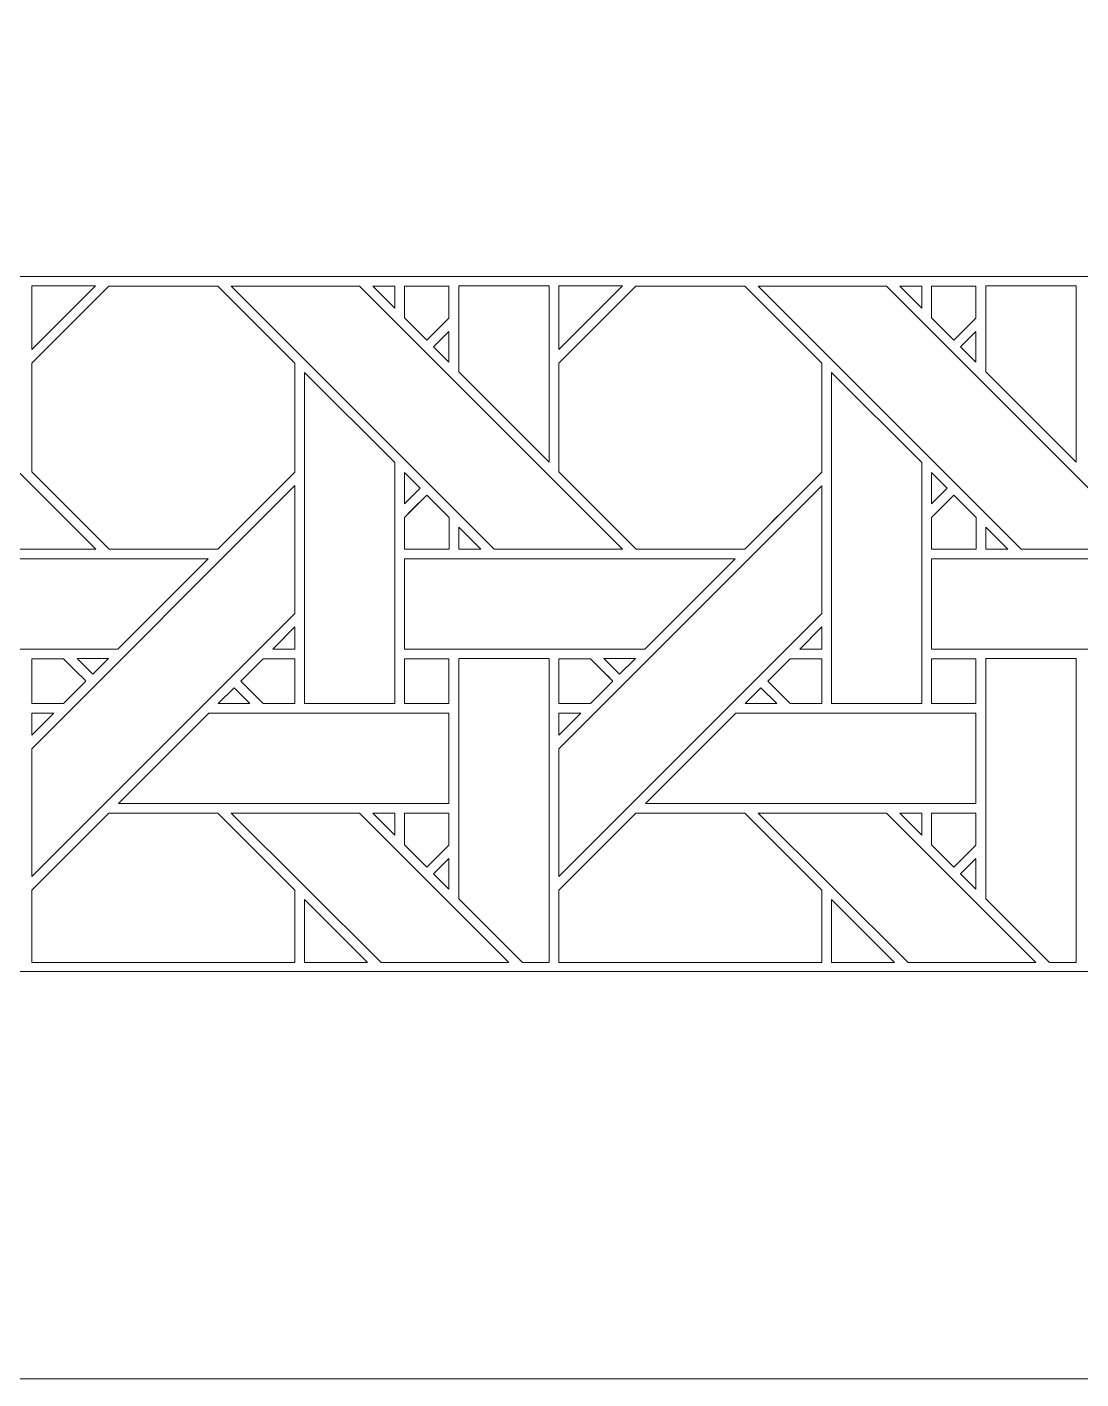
# Model space of a CAD drawing. Header units: inches. Extents: x 6.4 to 18.4, y 3.1 to 15.1.
# Drawn here: x 12.612 to 14.509, y 3.095 to 5.529 of the extents above; entities that cross this region are included whole.
import ezdxf

# ---------------------------------------------------------------- set-up
doc = ezdxf.new("R2010")
doc.units = ezdxf.units.IN
doc.header["$MEASUREMENT"] = 0
doc.layers.add('Design', color=7, linetype='Continuous', lineweight=0)

msp = doc.modelspace()

# ---------------------------------------------------------------- linework, layer by layer
at = {"layer": 'Design'}
for points, knots in [([(18.3821, 15.0948), (18.3821, 15.0948), (6.3829, 15.0948), (6.3829, 15.0948), (6.3829, 15.0948), (6.3829, 3.0948), (6.3829, 3.0948), (6.3829, 3.0948), (18.3829, 3.0948), (18.3829, 3.0948), (18.3829, 3.0948), (18.3829, 15.0948), (18.3829, 15.0948), (18.3829, 15.0948), (18.3821, 15.0948), (18.3821, 15.0948)], [0, 0, 0, 0, 1, 1, 1, 2, 2, 2, 3, 3, 3, 4, 4, 4, 5, 5, 5, 5]), ([(17.6485, 14.3611), (17.6485, 14.3611), (7.1165, 14.3611), (7.1165, 14.3611), (7.1165, 14.3611), (7.1165, 3.8284), (7.1165, 3.8284), (7.1165, 3.8284), (17.6492, 3.8284), (17.6492, 3.8284), (17.6492, 3.8284), (17.6492, 14.3611), (17.6492, 14.3611), (17.6492, 14.3611), (17.6485, 14.3611), (17.6485, 14.3611)], [0, 0, 0, 0, 1, 1, 1, 2, 2, 2, 3, 3, 3, 4, 4, 4, 5, 5, 5, 5]), ([(8.3676, 5.0795), (8.3676, 5.0795), (8.3676, 13.1101), (8.3676, 13.1101), (8.3676, 13.1101), (16.3981, 13.1101), (16.3981, 13.1101), (16.3981, 13.1101), (16.3981, 5.0795), (16.3981, 5.0795), (16.3981, 5.0795), (8.3676, 5.0795), (8.3676, 5.0795)], [0, 0, 0, 0, 1, 1, 1, 2, 2, 2, 3, 3, 3, 4, 4, 4, 4]), ([(12.6204, 5.0628), (12.6204, 5.0628), (12.7351, 5.0628), (12.7351, 5.0628), (12.7351, 5.0628), (12.6204, 4.9481), (12.6204, 4.9481), (12.6204, 4.9481), (12.6204, 5.0628), (12.6204, 5.0628)], [0, 0, 0, 0, 1, 1, 1, 2, 2, 2, 3, 3, 3, 3]), ([(13.3891, 5.0628), (13.3891, 5.0628), (13.552, 5.0628), (13.552, 5.0628), (13.552, 5.0628), (13.552, 4.7452), (13.552, 4.7452), (13.552, 4.7452), (13.3891, 4.9081), (13.3891, 4.9081), (13.3891, 4.9081), (13.3891, 5.0628), (13.3891, 5.0628)], [0, 0, 0, 0, 1, 1, 1, 2, 2, 2, 3, 3, 3, 4, 4, 4, 4]), ([(13.5691, 5.0628), (13.5691, 5.0628), (13.6839, 5.0628), (13.6839, 5.0628), (13.6839, 5.0628), (13.5691, 4.9481), (13.5691, 4.9481), (13.5691, 4.9481), (13.5691, 5.0628), (13.5691, 5.0628)], [0, 0, 0, 0, 1, 1, 1, 2, 2, 2, 3, 3, 3, 3]), ([(14.3378, 5.0628), (14.3378, 5.0628), (14.5007, 5.0628), (14.5007, 5.0628), (14.5007, 5.0628), (14.5007, 4.7452), (14.5007, 4.7452), (14.5007, 4.7452), (14.3378, 4.9081), (14.3378, 4.9081), (14.3378, 4.9081), (14.3378, 5.0628), (14.3378, 5.0628)], [0, 0, 0, 0, 1, 1, 1, 2, 2, 2, 3, 3, 3, 4, 4, 4, 4]), ([(12.3052, 4.7887), (12.3052, 4.7887), (12.0308, 5.0624), (12.0308, 5.0624), (12.0308, 5.0624), (12.2618, 5.0624), (12.2618, 5.0624), (12.2618, 5.0624), (12.7354, 4.5888), (12.7354, 4.5888), (12.7354, 4.5888), (12.5044, 4.5888), (12.5044, 4.5888), (12.5044, 4.5888), (12.3052, 4.7887), (12.3052, 4.7887)], [0, 0, 0, 0, 1, 1, 1, 2, 2, 2, 3, 3, 3, 4, 4, 4, 5, 5, 5, 5]), ([(12.6204, 4.728), (12.6204, 4.728), (12.6204, 4.9237), (12.6204, 4.9237), (12.6204, 4.9237), (12.7591, 5.0624), (12.7591, 5.0624), (12.7591, 5.0624), (12.9553, 5.0624), (12.9553, 5.0624), (12.9553, 5.0624), (13.0941, 4.9237), (13.0941, 4.9237), (13.0941, 4.9237), (13.0941, 4.7274), (13.0941, 4.7274), (13.0763, 4.7095), (12.9643, 4.5978), (12.9553, 4.5888), (12.9553, 4.5888), (12.7596, 4.5888), (12.7596, 4.5888), (12.7596, 4.5888), (12.6204, 4.728), (12.6204, 4.728)], [0, 0, 0, 0, 1, 1, 1, 2, 2, 2, 3, 3, 3, 4, 4, 4, 5, 5, 5, 6, 6, 6, 7, 7, 7, 8, 8, 8, 8]), ([(12.6204, 4.728), (12.6204, 4.728), (12.6204, 4.9237), (12.6204, 4.9237), (12.6204, 4.9237), (12.7591, 5.0624), (12.7591, 5.0624), (12.7591, 5.0624), (12.9553, 5.0624), (12.9553, 5.0624), (12.9553, 5.0624), (13.0941, 4.9237), (13.0941, 4.9237), (13.0941, 4.9237), (13.0941, 4.7274), (13.0941, 4.7274), (13.0757, 4.7089), (12.9639, 4.5973), (12.9553, 4.5888), (12.9553, 4.5888), (12.7596, 4.5888), (12.7596, 4.5888), (12.7596, 4.5888), (12.6204, 4.728), (12.6204, 4.728)], [0, 0, 0, 0, 1, 1, 1, 2, 2, 2, 3, 3, 3, 4, 4, 4, 5, 5, 5, 6, 6, 6, 7, 7, 7, 8, 8, 8, 8]), ([(12.9795, 5.0624), (12.9795, 5.0624), (13.2105, 5.0624), (13.2105, 5.0624), (13.2105, 5.0624), (13.6841, 4.5888), (13.6841, 4.5888), (13.6841, 4.5888), (13.4531, 4.5888), (13.4531, 4.5888), (13.4531, 4.5888), (12.9795, 5.0624), (12.9795, 5.0624)], [0, 0, 0, 0, 1, 1, 1, 2, 2, 2, 3, 3, 3, 4, 4, 4, 4]), ([(13.2741, 5.0624), (13.2741, 5.0624), (13.2741, 5.0226), (13.2741, 5.0226), (13.2741, 5.0226), (13.2346, 5.0624), (13.2346, 5.0624), (13.2346, 5.0624), (13.2741, 5.0624), (13.2741, 5.0624)], [0, 0, 0, 0, 1, 1, 1, 2, 2, 2, 3, 3, 3, 3]), ([(13.3715, 5.0624), (13.3715, 5.0624), (13.3715, 5.0048), (13.3715, 5.0048), (13.3715, 5.0048), (13.3316, 4.9648), (13.3316, 4.9648), (13.3316, 4.9648), (13.2913, 5.0052), (13.2913, 5.0052), (13.2913, 5.0052), (13.2913, 5.0624), (13.2913, 5.0624), (13.2913, 5.0624), (13.3715, 5.0624), (13.3715, 5.0624)], [0, 0, 0, 0, 1, 1, 1, 2, 2, 2, 3, 3, 3, 4, 4, 4, 5, 5, 5, 5]), ([(13.3316, 4.9648), (13.3316, 4.9648), (13.2913, 5.0052), (13.2913, 5.0052), (13.2913, 5.0052), (13.2913, 5.0624), (13.2913, 5.0624), (13.2913, 5.0624), (13.3715, 5.0624), (13.3715, 5.0624), (13.3715, 5.0624), (13.3715, 5.0048), (13.3715, 5.0048), (13.3715, 5.0048), (13.3316, 4.9648), (13.3316, 4.9648)], [0, 0, 0, 0, 1, 1, 1, 2, 2, 2, 3, 3, 3, 4, 4, 4, 5, 5, 5, 5]), ([(13.5691, 4.728), (13.5691, 4.728), (13.5691, 4.9237), (13.5691, 4.9237), (13.5691, 4.9237), (13.7078, 5.0624), (13.7078, 5.0624), (13.7078, 5.0624), (13.904, 5.0624), (13.904, 5.0624), (13.904, 5.0624), (14.0428, 4.9237), (14.0428, 4.9237), (14.0428, 4.9237), (14.0428, 4.7274), (14.0428, 4.7274), (14.025, 4.7095), (13.9131, 4.5978), (13.9041, 4.5888), (13.9041, 4.5888), (13.7084, 4.5888), (13.7084, 4.5888), (13.7084, 4.5888), (13.5691, 4.728), (13.5691, 4.728)], [0, 0, 0, 0, 1, 1, 1, 2, 2, 2, 3, 3, 3, 4, 4, 4, 5, 5, 5, 6, 6, 6, 7, 7, 7, 8, 8, 8, 8]), ([(13.7084, 4.5888), (13.7084, 4.5888), (13.5691, 4.728), (13.5691, 4.728), (13.5691, 4.728), (13.5691, 4.9237), (13.5691, 4.9237), (13.5691, 4.9237), (13.7078, 5.0624), (13.7078, 5.0624), (13.7078, 5.0624), (13.904, 5.0624), (13.904, 5.0624), (13.904, 5.0624), (14.0428, 4.9237), (14.0428, 4.9237), (14.0428, 4.9237), (14.0428, 4.7274), (14.0428, 4.7274), (14.0248, 4.7094), (13.913, 4.5977), (13.9041, 4.5888), (13.9041, 4.5888), (13.7084, 4.5888), (13.7084, 4.5888)], [0, 0, 0, 0, 1, 1, 1, 2, 2, 2, 3, 3, 3, 4, 4, 4, 5, 5, 5, 6, 6, 6, 7, 7, 7, 8, 8, 8, 8]), ([(13.9283, 5.0624), (13.9283, 5.0624), (14.1592, 5.0624), (14.1592, 5.0624), (14.1592, 5.0624), (14.6329, 4.5888), (14.6329, 4.5888), (14.6329, 4.5888), (14.4018, 4.5888), (14.4018, 4.5888), (14.4018, 4.5888), (13.9283, 5.0624), (13.9283, 5.0624)], [0, 0, 0, 0, 1, 1, 1, 2, 2, 2, 3, 3, 3, 4, 4, 4, 4]), ([(14.2228, 5.0624), (14.2228, 5.0624), (14.2228, 5.0226), (14.2228, 5.0226), (14.2228, 5.0226), (14.1833, 5.0624), (14.1833, 5.0624), (14.1833, 5.0624), (14.2228, 5.0624), (14.2228, 5.0624)], [0, 0, 0, 0, 1, 1, 1, 2, 2, 2, 3, 3, 3, 3]), ([(14.3203, 5.0624), (14.3203, 5.0624), (14.3203, 5.0048), (14.3203, 5.0048), (14.3203, 5.0048), (14.2803, 4.9648), (14.2803, 4.9648), (14.2803, 4.9648), (14.24, 5.0052), (14.24, 5.0052), (14.24, 5.0052), (14.24, 5.0624), (14.24, 5.0624), (14.24, 5.0624), (14.3203, 5.0624), (14.3203, 5.0624)], [0, 0, 0, 0, 1, 1, 1, 2, 2, 2, 3, 3, 3, 4, 4, 4, 5, 5, 5, 5]), ([(14.2803, 4.9648), (14.2803, 4.9648), (14.24, 5.0052), (14.24, 5.0052), (14.24, 5.0052), (14.24, 5.0624), (14.24, 5.0624), (14.24, 5.0624), (14.3203, 5.0624), (14.3203, 5.0624), (14.3203, 5.0624), (14.3203, 5.0048), (14.3203, 5.0048), (14.3203, 5.0048), (14.2803, 4.9648), (14.2803, 4.9648)], [0, 0, 0, 0, 1, 1, 1, 2, 2, 2, 3, 3, 3, 4, 4, 4, 5, 5, 5, 5]), ([(13.3715, 4.9806), (13.3715, 4.9806), (13.3715, 4.9254), (13.3715, 4.9254), (13.3715, 4.9254), (13.3438, 4.9528), (13.3438, 4.9528), (13.3438, 4.9528), (13.3715, 4.9806), (13.3715, 4.9806)], [0, 0, 0, 0, 1, 1, 1, 2, 2, 2, 3, 3, 3, 3]), ([(14.3203, 4.9806), (14.3203, 4.9806), (14.3203, 4.9254), (14.3203, 4.9254), (14.3203, 4.9254), (14.2925, 4.9528), (14.2925, 4.9528), (14.2925, 4.9528), (14.3203, 4.9806), (14.3203, 4.9806)], [0, 0, 0, 0, 1, 1, 1, 2, 2, 2, 3, 3, 3, 3]), ([(13.274, 4.7445), (13.274, 4.7445), (13.274, 4.3108), (13.274, 4.3108), (13.274, 4.3108), (13.1112, 4.3108), (13.1112, 4.3108), (13.1112, 4.3108), (13.1112, 4.9066), (13.1112, 4.9066), (13.1112, 4.9066), (13.274, 4.7445), (13.274, 4.7445)], [0, 0, 0, 0, 1, 1, 1, 2, 2, 2, 3, 3, 3, 4, 4, 4, 4]), ([(14.2227, 4.7445), (14.2227, 4.7445), (14.2227, 4.3108), (14.2227, 4.3108), (14.2227, 4.3108), (14.0599, 4.3108), (14.0599, 4.3108), (14.0599, 4.3108), (14.0599, 4.9066), (14.0599, 4.9066), (14.0599, 4.9066), (14.2227, 4.7445), (14.2227, 4.7445)], [0, 0, 0, 0, 1, 1, 1, 2, 2, 2, 3, 3, 3, 4, 4, 4, 4]), ([(13.2913, 4.6702), (13.2913, 4.6702), (13.2913, 4.727), (13.2913, 4.727), (13.2913, 4.727), (13.3195, 4.6984), (13.3195, 4.6984), (13.3195, 4.6984), (13.2913, 4.6702), (13.2913, 4.6702)], [0, 0, 0, 0, 1, 1, 1, 2, 2, 2, 3, 3, 3, 3]), ([(14.24, 4.6702), (14.24, 4.6702), (14.24, 4.727), (14.24, 4.727), (14.24, 4.727), (14.2682, 4.6984), (14.2682, 4.6984), (14.2682, 4.6984), (14.24, 4.6702), (14.24, 4.6702)], [0, 0, 0, 0, 1, 1, 1, 2, 2, 2, 3, 3, 3, 3]), ([(12.6204, 4.2294), (12.6204, 4.2294), (13.0941, 4.7031), (13.0941, 4.7031), (13.0941, 4.7031), (13.0941, 4.473), (13.0941, 4.473), (13.0941, 4.473), (12.6204, 3.9994), (12.6204, 3.9994), (12.6204, 3.9994), (12.6204, 4.2294), (12.6204, 4.2294)], [0, 0, 0, 0, 1, 1, 1, 2, 2, 2, 3, 3, 3, 4, 4, 4, 4]), ([(13.5691, 4.2294), (13.5691, 4.2294), (14.0428, 4.703), (14.0428, 4.703), (14.0428, 4.703), (14.0428, 4.473), (14.0428, 4.473), (14.0428, 4.473), (13.5691, 3.9994), (13.5691, 3.9994), (13.5691, 3.9994), (13.5691, 4.2294), (13.5691, 4.2294)], [0, 0, 0, 0, 1, 1, 1, 2, 2, 2, 3, 3, 3, 4, 4, 4, 4]), ([(13.3719, 4.5885), (13.3719, 4.5885), (13.2913, 4.5885), (13.2913, 4.5885), (13.2913, 4.5885), (13.2913, 4.6458), (13.2913, 4.6458), (13.2913, 4.6458), (13.3316, 4.6861), (13.3316, 4.6861), (13.3316, 4.6861), (13.3719, 4.6458), (13.3719, 4.6458), (13.3719, 4.6458), (13.3719, 4.5885), (13.3719, 4.5885)], [0, 0, 0, 0, 1, 1, 1, 2, 2, 2, 3, 3, 3, 4, 4, 4, 5, 5, 5, 5]), ([(13.3048, 4.6594), (13.3048, 4.6594), (13.3316, 4.6861), (13.3316, 4.6861), (13.3316, 4.6861), (13.3719, 4.6458), (13.3719, 4.6458), (13.3719, 4.6458), (13.3719, 4.5885), (13.3719, 4.5885), (13.3719, 4.5885), (13.2913, 4.5885), (13.2913, 4.5885), (13.2913, 4.5885), (13.2913, 4.6458), (13.2913, 4.6458), (13.2913, 4.6458), (13.3048, 4.6594), (13.3048, 4.6594)], [0, 0, 0, 0, 1, 1, 1, 2, 2, 2, 3, 3, 3, 4, 4, 4, 5, 5, 5, 6, 6, 6, 6]), ([(14.3207, 4.5885), (14.3207, 4.5885), (14.24, 4.5885), (14.24, 4.5885), (14.24, 4.5885), (14.24, 4.6458), (14.24, 4.6458), (14.24, 4.6458), (14.2803, 4.6861), (14.2803, 4.6861), (14.2803, 4.6861), (14.3207, 4.6458), (14.3207, 4.6458), (14.3207, 4.6458), (14.3207, 4.5885), (14.3207, 4.5885)], [0, 0, 0, 0, 1, 1, 1, 2, 2, 2, 3, 3, 3, 4, 4, 4, 5, 5, 5, 5]), ([(14.24, 4.6458), (14.24, 4.6458), (14.2803, 4.6861), (14.2803, 4.6861), (14.2803, 4.6861), (14.3207, 4.6458), (14.3207, 4.6458), (14.3207, 4.6458), (14.3207, 4.5885), (14.3207, 4.5885), (14.3207, 4.5885), (14.24, 4.5885), (14.24, 4.5885), (14.24, 4.5885), (14.24, 4.6458), (14.24, 4.6458)], [0, 0, 0, 0, 1, 1, 1, 2, 2, 2, 3, 3, 3, 4, 4, 4, 5, 5, 5, 5]), ([(13.4289, 4.5888), (13.4289, 4.5888), (13.3892, 4.5888), (13.3892, 4.5888), (13.3892, 4.5888), (13.3892, 4.6286), (13.3892, 4.6286), (13.3892, 4.6286), (13.4289, 4.5888), (13.4289, 4.5888)], [0, 0, 0, 0, 1, 1, 1, 2, 2, 2, 3, 3, 3, 3]), ([(14.3776, 4.5888), (14.3776, 4.5888), (14.3379, 4.5888), (14.3379, 4.5888), (14.3379, 4.5888), (14.3379, 4.6285), (14.3379, 4.6285), (14.3379, 4.6285), (14.3776, 4.5888), (14.3776, 4.5888)], [0, 0, 0, 0, 1, 1, 1, 2, 2, 2, 3, 3, 3, 3]), ([(12.3425, 4.4088), (12.3425, 4.4088), (12.3425, 4.5715), (12.3425, 4.5715), (12.3425, 4.5715), (12.9382, 4.5715), (12.9382, 4.5715), (12.9382, 4.5715), (12.7755, 4.4088), (12.7755, 4.4088), (12.7755, 4.4088), (12.3425, 4.4088), (12.3425, 4.4088)], [0, 0, 0, 0, 1, 1, 1, 2, 2, 2, 3, 3, 3, 4, 4, 4, 4]), ([(13.2913, 4.4088), (13.2913, 4.4088), (13.2913, 4.5715), (13.2913, 4.5715), (13.2913, 4.5715), (13.887, 4.5715), (13.887, 4.5715), (13.887, 4.5715), (13.7242, 4.4088), (13.7242, 4.4088), (13.7242, 4.4088), (13.2913, 4.4088), (13.2913, 4.4088)], [0, 0, 0, 0, 1, 1, 1, 2, 2, 2, 3, 3, 3, 4, 4, 4, 4]), ([(14.24, 4.4088), (14.24, 4.4088), (14.24, 4.5715), (14.24, 4.5715), (14.24, 4.5715), (14.8357, 4.5715), (14.8357, 4.5715), (14.8357, 4.5715), (14.673, 4.4088), (14.673, 4.4088), (14.673, 4.4088), (14.24, 4.4088), (14.24, 4.4088)], [0, 0, 0, 0, 1, 1, 1, 2, 2, 2, 3, 3, 3, 4, 4, 4, 4]), ([(13.0543, 4.4089), (13.0543, 4.4089), (13.0941, 4.4486), (13.0941, 4.4486), (13.0941, 4.4486), (13.0941, 4.4089), (13.0941, 4.4089), (13.0941, 4.4089), (13.0543, 4.4089), (13.0543, 4.4089)], [0, 0, 0, 0, 1, 1, 1, 2, 2, 2, 3, 3, 3, 3]), ([(14.003, 4.4089), (14.003, 4.4089), (14.0428, 4.4486), (14.0428, 4.4486), (14.0428, 4.4486), (14.0428, 4.4089), (14.0428, 4.4089), (14.0428, 4.4089), (14.003, 4.4089), (14.003, 4.4089)], [0, 0, 0, 0, 1, 1, 1, 2, 2, 2, 3, 3, 3, 3]), ([(12.7178, 4.3512), (12.7178, 4.3512), (12.6774, 4.3107), (12.6774, 4.3107), (12.6774, 4.3107), (12.6204, 4.3107), (12.6204, 4.3107), (12.6204, 4.3107), (12.6204, 4.3915), (12.6204, 4.3915), (12.6204, 4.3915), (12.6775, 4.3915), (12.6775, 4.3915), (12.6826, 4.3864), (12.7134, 4.3556), (12.7178, 4.3512)], [0, 0, 0, 0, 1, 1, 1, 2, 2, 2, 3, 3, 3, 4, 4, 4, 5, 5, 5, 5]), ([(12.6204, 4.3915), (12.6204, 4.3915), (12.6775, 4.3915), (12.6775, 4.3915), (12.6826, 4.3864), (12.7134, 4.3556), (12.7178, 4.3512), (12.7178, 4.3512), (12.6774, 4.3107), (12.6774, 4.3107), (12.6774, 4.3107), (12.6204, 4.3107), (12.6204, 4.3107), (12.6204, 4.3107), (12.6204, 4.3915), (12.6204, 4.3915)], [0, 0, 0, 0, 1, 1, 1, 2, 2, 2, 3, 3, 3, 4, 4, 4, 5, 5, 5, 5]), ([(12.7583, 4.3916), (12.7583, 4.3916), (12.73, 4.3634), (12.73, 4.3634), (12.73, 4.3634), (12.7018, 4.3916), (12.7018, 4.3916), (12.7018, 4.3916), (12.7583, 4.3916), (12.7583, 4.3916)], [0, 0, 0, 0, 1, 1, 1, 2, 2, 2, 3, 3, 3, 3]), ([(13.0941, 4.3107), (13.0941, 4.3107), (13.037, 4.3107), (13.037, 4.3107), (13.037, 4.3107), (12.9966, 4.3511), (12.9966, 4.3511), (12.9966, 4.3511), (13.037, 4.3915), (13.037, 4.3915), (13.037, 4.3915), (13.0941, 4.3915), (13.0941, 4.3915), (13.0941, 4.3915), (13.0941, 4.3107), (13.0941, 4.3107)], [0, 0, 0, 0, 1, 1, 1, 2, 2, 2, 3, 3, 3, 4, 4, 4, 5, 5, 5, 5]), ([(12.9966, 4.3511), (12.9966, 4.3511), (13.037, 4.3915), (13.037, 4.3915), (13.037, 4.3915), (13.0941, 4.3915), (13.0941, 4.3915), (13.0941, 4.3915), (13.0941, 4.3107), (13.0941, 4.3107), (13.0941, 4.3107), (13.037, 4.3107), (13.037, 4.3107), (13.037, 4.3107), (12.9966, 4.3511), (12.9966, 4.3511)], [0, 0, 0, 0, 1, 1, 1, 2, 2, 2, 3, 3, 3, 4, 4, 4, 5, 5, 5, 5]), ([(13.3715, 4.3107), (13.3715, 4.3107), (13.2913, 4.3107), (13.2913, 4.3107), (13.2913, 4.3107), (13.2913, 4.3915), (13.2913, 4.3915), (13.2913, 4.3915), (13.3715, 4.3915), (13.3715, 4.3915), (13.3715, 4.3915), (13.3715, 4.3107), (13.3715, 4.3107)], [0, 0, 0, 0, 1, 1, 1, 2, 2, 2, 3, 3, 3, 4, 4, 4, 4]), ([(13.3715, 4.3915), (13.3715, 4.3915), (13.3715, 4.3107), (13.3715, 4.3107), (13.3715, 4.3107), (13.2913, 4.3107), (13.2913, 4.3107), (13.2913, 4.3107), (13.2913, 4.3915), (13.2913, 4.3915), (13.2913, 4.3915), (13.3715, 4.3915), (13.3715, 4.3915)], [0, 0, 0, 0, 1, 1, 1, 2, 2, 2, 3, 3, 3, 4, 4, 4, 4]), ([(13.552, 3.8448), (13.552, 3.8448), (13.5037, 3.8448), (13.5037, 3.8448), (13.5037, 3.8448), (13.3891, 3.9594), (13.3891, 3.9594), (13.3891, 3.9594), (13.3891, 4.3916), (13.3891, 4.3916), (13.3891, 4.3916), (13.552, 4.3916), (13.552, 4.3916), (13.552, 4.3916), (13.552, 3.8448), (13.552, 3.8448)], [0, 0, 0, 0, 1, 1, 1, 2, 2, 2, 3, 3, 3, 4, 4, 4, 5, 5, 5, 5]), ([(13.6665, 4.3512), (13.6665, 4.3512), (13.6261, 4.3107), (13.6261, 4.3107), (13.6261, 4.3107), (13.5691, 4.3107), (13.5691, 4.3107), (13.5691, 4.3107), (13.5691, 4.3915), (13.5691, 4.3915), (13.5691, 4.3915), (13.6262, 4.3915), (13.6262, 4.3915), (13.6313, 4.3864), (13.6621, 4.3556), (13.6665, 4.3512)], [0, 0, 0, 0, 1, 1, 1, 2, 2, 2, 3, 3, 3, 4, 4, 4, 5, 5, 5, 5]), ([(13.5691, 4.3107), (13.5691, 4.3107), (13.5691, 4.3915), (13.5691, 4.3915), (13.5691, 4.3915), (13.6262, 4.3915), (13.6262, 4.3915), (13.6262, 4.3915), (13.6665, 4.3512), (13.6665, 4.3512), (13.6665, 4.3512), (13.6261, 4.3107), (13.6261, 4.3107), (13.6261, 4.3107), (13.5691, 4.3107), (13.5691, 4.3107)], [0, 0, 0, 0, 1, 1, 1, 2, 2, 2, 3, 3, 3, 4, 4, 4, 5, 5, 5, 5]), ([(13.6505, 4.3916), (13.6505, 4.3916), (13.707, 4.3916), (13.707, 4.3916), (13.707, 4.3916), (13.6787, 4.3634), (13.6787, 4.3634), (13.6787, 4.3634), (13.6505, 4.3916), (13.6505, 4.3916)], [0, 0, 0, 0, 1, 1, 1, 2, 2, 2, 3, 3, 3, 3]), ([(14.0428, 4.3107), (14.0428, 4.3107), (13.9857, 4.3107), (13.9857, 4.3107), (13.9857, 4.3107), (13.9453, 4.3511), (13.9453, 4.3511), (13.9453, 4.3511), (13.9858, 4.3915), (13.9858, 4.3915), (13.9858, 4.3915), (14.0428, 4.3915), (14.0428, 4.3915), (14.0428, 4.3915), (14.0428, 4.3107), (14.0428, 4.3107)], [0, 0, 0, 0, 1, 1, 1, 2, 2, 2, 3, 3, 3, 4, 4, 4, 5, 5, 5, 5]), ([(14.0428, 4.3915), (14.0428, 4.3915), (14.0428, 4.3107), (14.0428, 4.3107), (14.0428, 4.3107), (13.9857, 4.3107), (13.9857, 4.3107), (13.9857, 4.3107), (13.9453, 4.3511), (13.9453, 4.3511), (13.9453, 4.3511), (13.9858, 4.3915), (13.9858, 4.3915), (13.9858, 4.3915), (14.0428, 4.3915), (14.0428, 4.3915)], [0, 0, 0, 0, 1, 1, 1, 2, 2, 2, 3, 3, 3, 4, 4, 4, 5, 5, 5, 5]), ([(14.3203, 4.3107), (14.3203, 4.3107), (14.24, 4.3107), (14.24, 4.3107), (14.24, 4.3107), (14.24, 4.3915), (14.24, 4.3915), (14.24, 4.3915), (14.3203, 4.3915), (14.3203, 4.3915), (14.3203, 4.3915), (14.3203, 4.3107), (14.3203, 4.3107)], [0, 0, 0, 0, 1, 1, 1, 2, 2, 2, 3, 3, 3, 4, 4, 4, 4]), ([(14.24, 4.3107), (14.24, 4.3107), (14.24, 4.3915), (14.24, 4.3915), (14.24, 4.3915), (14.3203, 4.3915), (14.3203, 4.3915), (14.3203, 4.3915), (14.3203, 4.3107), (14.3203, 4.3107), (14.3203, 4.3107), (14.24, 4.3107), (14.24, 4.3107)], [0, 0, 0, 0, 1, 1, 1, 2, 2, 2, 3, 3, 3, 4, 4, 4, 4]), ([(14.5007, 3.8448), (14.5007, 3.8448), (14.4524, 3.8448), (14.4524, 3.8448), (14.4524, 3.8448), (14.3378, 3.9594), (14.3378, 3.9594), (14.3378, 3.9594), (14.3378, 4.3916), (14.3378, 4.3916), (14.3378, 4.3916), (14.5007, 4.3916), (14.5007, 4.3916), (14.5007, 4.3916), (14.5007, 3.8448), (14.5007, 3.8448)], [0, 0, 0, 0, 1, 1, 1, 2, 2, 2, 3, 3, 3, 4, 4, 4, 5, 5, 5, 5]), ([(13.0127, 4.3108), (13.0127, 4.3108), (12.9562, 4.3108), (12.9562, 4.3108), (12.9562, 4.3108), (12.9845, 4.339), (12.9845, 4.339), (12.9845, 4.339), (13.0127, 4.3108), (13.0127, 4.3108)], [0, 0, 0, 0, 1, 1, 1, 2, 2, 2, 3, 3, 3, 3]), ([(13.9615, 4.3108), (13.9615, 4.3108), (13.905, 4.3108), (13.905, 4.3108), (13.905, 4.3108), (13.9332, 4.339), (13.9332, 4.339), (13.9332, 4.339), (13.9615, 4.3108), (13.9615, 4.3108)], [0, 0, 0, 0, 1, 1, 1, 2, 2, 2, 3, 3, 3, 3]), ([(12.6602, 4.2936), (12.6602, 4.2936), (12.6204, 4.2538), (12.6204, 4.2538), (12.6204, 4.2538), (12.6204, 4.2936), (12.6204, 4.2936), (12.6204, 4.2936), (12.6602, 4.2936), (12.6602, 4.2936)], [0, 0, 0, 0, 1, 1, 1, 2, 2, 2, 3, 3, 3, 3]), ([(12.7762, 4.1308), (12.7762, 4.1308), (12.9391, 4.2936), (12.9391, 4.2936), (12.9391, 4.2936), (13.3715, 4.2936), (13.3715, 4.2936), (13.3715, 4.2936), (13.3715, 4.1308), (13.3715, 4.1308), (13.3715, 4.1308), (12.7762, 4.1308), (12.7762, 4.1308)], [0, 0, 0, 0, 1, 1, 1, 2, 2, 2, 3, 3, 3, 4, 4, 4, 4]), ([(13.609, 4.2936), (13.609, 4.2936), (13.5691, 4.2538), (13.5691, 4.2538), (13.5691, 4.2538), (13.5691, 4.2936), (13.5691, 4.2936), (13.5691, 4.2936), (13.609, 4.2936), (13.609, 4.2936)], [0, 0, 0, 0, 1, 1, 1, 2, 2, 2, 3, 3, 3, 3]), ([(13.725, 4.1308), (13.725, 4.1308), (13.8878, 4.2936), (13.8878, 4.2936), (13.8878, 4.2936), (14.3203, 4.2936), (14.3203, 4.2936), (14.3203, 4.2936), (14.3203, 4.1308), (14.3203, 4.1308), (14.3203, 4.1308), (13.725, 4.1308), (13.725, 4.1308)], [0, 0, 0, 0, 1, 1, 1, 2, 2, 2, 3, 3, 3, 4, 4, 4, 4]), ([(13.0941, 3.8448), (13.0941, 3.8448), (12.6204, 3.8448), (12.6204, 3.8448), (12.6204, 3.8448), (12.6204, 3.9749), (12.6204, 3.9749), (12.6204, 3.9749), (12.7591, 4.1136), (12.7591, 4.1136), (12.7591, 4.1136), (12.9553, 4.1136), (12.9553, 4.1136), (12.9553, 4.1136), (13.0941, 3.9749), (13.0941, 3.9749), (13.0941, 3.9749), (13.0941, 3.8448), (13.0941, 3.8448)], [0, 0, 0, 0, 1, 1, 1, 2, 2, 2, 3, 3, 3, 4, 4, 4, 5, 5, 5, 6, 6, 6, 6]), ([(13.0941, 3.8448), (13.0941, 3.8448), (12.6204, 3.8448), (12.6204, 3.8448), (12.6204, 3.8448), (12.6204, 3.9749), (12.6204, 3.9749), (12.6204, 3.9749), (12.7591, 4.1136), (12.7591, 4.1136), (12.7591, 4.1136), (12.9553, 4.1136), (12.9553, 4.1136), (12.9553, 4.1136), (13.0941, 3.9749), (13.0941, 3.9749), (13.0941, 3.9749), (13.0941, 3.8448), (13.0941, 3.8448)], [0, 0, 0, 0, 1, 1, 1, 2, 2, 2, 3, 3, 3, 4, 4, 4, 5, 5, 5, 6, 6, 6, 6]), ([(13.2491, 3.8448), (13.2491, 3.8448), (12.9796, 4.1137), (12.9796, 4.1137), (12.9796, 4.1137), (13.2105, 4.1137), (13.2105, 4.1137), (13.2105, 4.1137), (13.4794, 3.8448), (13.4794, 3.8448), (13.4794, 3.8448), (13.2491, 3.8448), (13.2491, 3.8448)], [0, 0, 0, 0, 1, 1, 1, 2, 2, 2, 3, 3, 3, 4, 4, 4, 4]), ([(13.2741, 4.1137), (13.2741, 4.1137), (13.2741, 4.0739), (13.2741, 4.0739), (13.2741, 4.0739), (13.2346, 4.1137), (13.2346, 4.1137), (13.2346, 4.1137), (13.2741, 4.1137), (13.2741, 4.1137)], [0, 0, 0, 0, 1, 1, 1, 2, 2, 2, 3, 3, 3, 3]), ([(13.3715, 4.0561), (13.3715, 4.0561), (13.3316, 4.0161), (13.3316, 4.0161), (13.3316, 4.0161), (13.2913, 4.0564), (13.2913, 4.0564), (13.2913, 4.0564), (13.2913, 4.1137), (13.2913, 4.1137), (13.2913, 4.1137), (13.3715, 4.1137), (13.3715, 4.1137), (13.3715, 4.1137), (13.3715, 4.0561), (13.3715, 4.0561)], [0, 0, 0, 0, 1, 1, 1, 2, 2, 2, 3, 3, 3, 4, 4, 4, 5, 5, 5, 5]), ([(13.3316, 4.0161), (13.3316, 4.0161), (13.2913, 4.0564), (13.2913, 4.0564), (13.2913, 4.0564), (13.2913, 4.1137), (13.2913, 4.1137), (13.2913, 4.1137), (13.3715, 4.1137), (13.3715, 4.1137), (13.3715, 4.1137), (13.3715, 4.0561), (13.3715, 4.0561), (13.3715, 4.0561), (13.3316, 4.0161), (13.3316, 4.0161)], [0, 0, 0, 0, 1, 1, 1, 2, 2, 2, 3, 3, 3, 4, 4, 4, 5, 5, 5, 5]), ([(14.0428, 3.8448), (14.0428, 3.8448), (13.5691, 3.8448), (13.5691, 3.8448), (13.5691, 3.8448), (13.5691, 3.9749), (13.5691, 3.9749), (13.5691, 3.9749), (13.7078, 4.1136), (13.7078, 4.1136), (13.7078, 4.1136), (13.904, 4.1136), (13.904, 4.1136), (13.904, 4.1136), (14.0428, 3.9749), (14.0428, 3.9749), (14.0428, 3.9749), (14.0428, 3.8448), (14.0428, 3.8448)], [0, 0, 0, 0, 1, 1, 1, 2, 2, 2, 3, 3, 3, 4, 4, 4, 5, 5, 5, 6, 6, 6, 6]), ([(14.0428, 3.8448), (14.0428, 3.8448), (13.5691, 3.8448), (13.5691, 3.8448), (13.5691, 3.8448), (13.5691, 3.9749), (13.5691, 3.9749), (13.5691, 3.9749), (13.7078, 4.1136), (13.7078, 4.1136), (13.7078, 4.1136), (13.904, 4.1136), (13.904, 4.1136), (13.904, 4.1136), (14.0428, 3.9749), (14.0428, 3.9749), (14.0428, 3.9749), (14.0428, 3.8448), (14.0428, 3.8448)], [0, 0, 0, 0, 1, 1, 1, 2, 2, 2, 3, 3, 3, 4, 4, 4, 5, 5, 5, 6, 6, 6, 6]), ([(14.1979, 3.8448), (14.1979, 3.8448), (13.9283, 4.1137), (13.9283, 4.1137), (13.9283, 4.1137), (14.1592, 4.1137), (14.1592, 4.1137), (14.1592, 4.1137), (14.4281, 3.8448), (14.4281, 3.8448), (14.4281, 3.8448), (14.1979, 3.8448), (14.1979, 3.8448)], [0, 0, 0, 0, 1, 1, 1, 2, 2, 2, 3, 3, 3, 4, 4, 4, 4]), ([(14.2228, 4.1137), (14.2228, 4.1137), (14.2228, 4.0739), (14.2228, 4.0739), (14.2228, 4.0739), (14.1833, 4.1137), (14.1833, 4.1137), (14.1833, 4.1137), (14.2228, 4.1137), (14.2228, 4.1137)], [0, 0, 0, 0, 1, 1, 1, 2, 2, 2, 3, 3, 3, 3]), ([(14.3203, 4.0561), (14.3203, 4.0561), (14.2803, 4.0161), (14.2803, 4.0161), (14.2803, 4.0161), (14.24, 4.0564), (14.24, 4.0564), (14.24, 4.0564), (14.24, 4.1137), (14.24, 4.1137), (14.24, 4.1137), (14.3203, 4.1137), (14.3203, 4.1137), (14.3203, 4.1137), (14.3203, 4.0561), (14.3203, 4.0561)], [0, 0, 0, 0, 1, 1, 1, 2, 2, 2, 3, 3, 3, 4, 4, 4, 5, 5, 5, 5]), ([(14.2803, 4.0161), (14.2803, 4.0161), (14.24, 4.0564), (14.24, 4.0564), (14.24, 4.0564), (14.24, 4.1137), (14.24, 4.1137), (14.24, 4.1137), (14.3203, 4.1137), (14.3203, 4.1137), (14.3203, 4.1137), (14.3203, 4.0561), (14.3203, 4.0561), (14.3203, 4.0561), (14.2803, 4.0161), (14.2803, 4.0161)], [0, 0, 0, 0, 1, 1, 1, 2, 2, 2, 3, 3, 3, 4, 4, 4, 5, 5, 5, 5]), ([(13.3715, 4.0319), (13.3715, 4.0319), (13.3715, 3.9767), (13.3715, 3.9767), (13.3715, 3.9767), (13.3438, 4.0041), (13.3438, 4.0041), (13.3438, 4.0041), (13.3715, 4.0319), (13.3715, 4.0319)], [0, 0, 0, 0, 1, 1, 1, 2, 2, 2, 3, 3, 3, 3]), ([(14.3203, 4.0319), (14.3203, 4.0319), (14.3203, 3.9767), (14.3203, 3.9767), (14.3203, 3.9767), (14.2925, 4.0041), (14.2925, 4.0041), (14.2925, 4.0041), (14.3203, 4.0319), (14.3203, 4.0319)], [0, 0, 0, 0, 1, 1, 1, 2, 2, 2, 3, 3, 3, 3]), ([(13.1112, 3.8448), (13.1112, 3.8448), (13.1112, 3.9579), (13.1112, 3.9579), (13.1112, 3.9579), (13.2247, 3.8448), (13.2247, 3.8448), (13.2247, 3.8448), (13.1112, 3.8448), (13.1112, 3.8448)], [0, 0, 0, 0, 1, 1, 1, 2, 2, 2, 3, 3, 3, 3]), ([(14.0599, 3.8448), (14.0599, 3.8448), (14.0599, 3.9579), (14.0599, 3.9579), (14.0599, 3.9579), (14.1735, 3.8448), (14.1735, 3.8448), (14.1735, 3.8448), (14.0599, 3.8448), (14.0599, 3.8448)], [0, 0, 0, 0, 1, 1, 1, 2, 2, 2, 3, 3, 3, 3])]:
    msp.add_open_spline(points, degree=3, knots=knots, dxfattribs=at)

doc.saveas('drawing.dxf')
